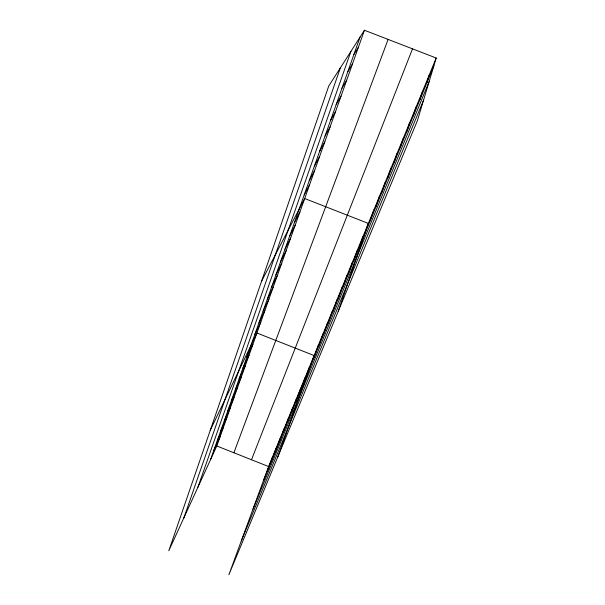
<?xml version="1.0" encoding="UTF-8"?>
<svg xmlns="http://www.w3.org/2000/svg" width="605" height="605" viewBox="0 0 605 605"><rect width="100%" height="100%" fill="white"/><g stroke="black" fill="none" stroke-linecap="round" stroke-linejoin="round"><path stroke-width="0.91" d="M436.205 58.02L417.473 120.44L228.879 574.75L268.605 466.538L436.205 58.02L364.437 30.25L328.765 85.986L168.795 550.762L216.802 445.991L364.437 30.25M426.85 82.87L429.338 74.755M419.976 99.606L422.623 91.121M413.253 115.956L416.058 107.115M406.681 131.95L409.638 122.77M400.26 147.582L403.353 138.076M393.984 162.866L397.213 153.065M387.835 177.825L391.193 167.729M381.823 192.458L385.302 182.09M375.939 206.781L379.532 196.149M370.177 220.802L373.882 209.92M338.218 311.348L368.347 223.411L304.686 198.531L261.564 281.227M359.015 247.982L362.924 236.638M353.6 261.156L357.608 249.593M183.784 518.069L340.388 67.828M348.298 274.057L352.397 262.298M197.918 487.207L350.938 51.342M338.013 299.104L342.271 286.967M343.103 286.702L347.285 274.753M333.015 311.257L337.363 298.946M210.532 459.679L360.028 37.139M323.32 334.86L327.804 322.231M328.122 323.176L332.538 310.698M318.608 346.325L323.161 333.544M277.786 456.949L314.131 355.558L256.921 333.015L210.298 430.193M313.987 357.578L318.608 344.653M300.367 390.724L305.17 377.414M304.867 379.774L309.609 366.592M291.625 412.005L296.526 398.476M295.958 401.463L300.806 388.047M279.102 442.497L284.138 428.673M283.201 432.522L288.192 418.789M287.375 422.358L292.321 408.723M267.236 471.378L272.386 457.312M271.116 461.925L276.235 447.934M275.071 452.298L280.153 438.391M233.885 452.767L388.1 39.408M251.499 459.747L412.497 48.846M263.417 480.673L433.883 65.733M252.981 509.108L429.111 81.637M241.282 540.976L423.576 100.097M213.883 450.211L220.137 436.598M217.293 440.576L223.532 427.054M220.757 430.775L226.981 417.337M224.289 420.785L230.49 407.445M227.888 410.621L234.067 397.379M231.549 400.276L237.704 387.132M235.285 389.733L241.41 376.703M239.081 378.987L245.184 366.085M242.953 368.044L249.026 355.264M246.9 356.897L252.935 344.245M254.894 334.285L260.868 321.921M258.948 322.828L264.877 310.615M263.084 311.151L268.968 299.089M267.297 299.248L273.135 287.352M271.584 287.11L277.385 275.396M275.963 274.738L281.718 263.198M280.433 262.116L286.127 250.773M284.993 249.237L290.634 238.098M289.636 236.094L295.225 225.166M294.385 222.678L299.906 211.984M304.171 195.007L309.556 184.797M309.223 180.736L314.532 170.784M314.388 166.148L319.614 156.476M319.659 151.25L324.802 141.865M325.044 136.019L330.103 126.944M330.549 120.456L335.518 111.698M336.183 104.544L341.046 96.119M341.938 88.262L346.703 80.2M347.83 71.617L352.481 63.918M353.857 54.579L358.394 47.273M216.802 445.991L268.605 466.538"/></g></svg>
